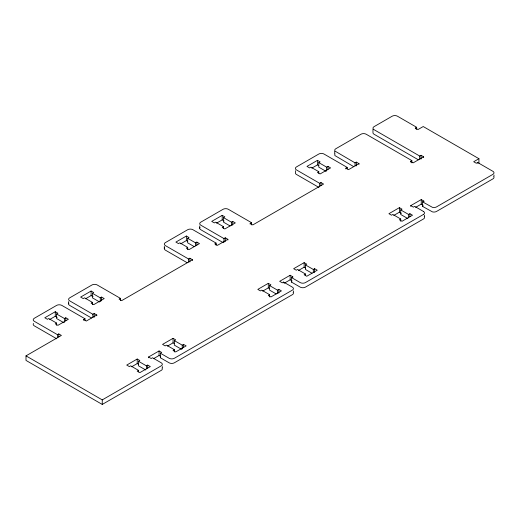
<?xml version="1.0" encoding="UTF-8"?>
<svg xmlns="http://www.w3.org/2000/svg" width="520" height="520" viewBox="0 0 520 520"><rect width="100%" height="100%" fill="white"/><g stroke="black" fill="none" stroke-linecap="round" stroke-linejoin="round"><path stroke-width="0.78" d="M63.798 322.692L56.589 318.526L56.589 313.989L57.902 313.228L55.276 311.714L44.791 317.772L47.411 319.286L48.724 318.526L56.589 323.07L56.589 325.338M99.632 302.003L92.424 297.843L92.424 293.3L93.73 292.546L91.111 291.031L80.62 297.083L83.245 298.597L84.559 297.843L92.424 302.38L92.424 304.655M194.239 246.63L187.681 242.84L187.681 238.303L188.994 237.542L186.375 236.028L175.883 242.086L178.51 243.6L179.816 242.84L187.681 247.383L187.681 249.652M230.067 225.94L223.516 222.157L223.516 217.614L224.828 216.859L222.203 215.345L211.718 221.397L214.338 222.911L215.65 222.157L223.516 226.694L223.516 228.208M325.988 171.321L318.78 167.154L318.78 162.617L320.086 161.857L317.467 160.342L306.982 166.4L309.601 167.915L310.914 167.154L318.78 171.697L318.78 173.212M49.686 319.488L55.276 316.257L57.245 317.395M85.514 298.798L91.111 295.568L93.073 296.706M180.778 243.802L186.375 240.572L187.681 241.326M216.613 223.113L222.203 219.882L224.172 221.019M311.87 168.116L317.467 164.886L318.78 165.64M56.589 323.07L55.276 323.83L57.902 325.338L68.386 319.286L65.767 317.772L64.454 318.526L56.589 313.989M92.424 302.38L91.111 303.141L93.73 304.655L104.221 298.597L101.595 297.083L100.288 297.843L92.424 293.3M187.681 247.383L186.375 248.138L188.994 249.652L199.478 243.6L196.859 242.086L195.546 242.84L187.681 238.303M223.516 226.694L222.203 227.455L224.828 228.969L235.313 222.911L232.694 221.397L231.381 222.157L223.516 217.614M318.78 171.697L317.467 172.452L320.086 173.966L330.577 167.915L327.951 166.4L326.644 167.154L318.78 162.617M84.994 320.294L84.994 318.78L61.834 305.409A3.705 2.139 0 0 0 56.589 305.409L34.301 318.279A3.712 2.139 0 0 0 34.301 321.302L57.46 334.678L58.773 333.918L61.393 335.433L26 355.869L26 360.412L102.252 404.437L161.245 370.376A3.705 2.139 0 0 0 162.026 368.01M83.681 320.294L83.681 319.54L84.994 318.78M120.387 300.619L120.387 298.344L97.227 284.973A3.705 2.139 0 0 0 91.988 284.973L69.7 297.843A3.712 2.139 0 0 0 69.7 300.872L92.859 314.243L94.172 313.482L96.791 314.997L96.791 315.757M120.387 298.344L119.08 299.104L121.7 300.619L192.491 259.747L192.491 260.5M216.086 245.369L216.086 243.094L192.927 229.723A3.705 2.139 0 0 0 187.681 229.723L165.399 242.593A3.712 2.139 0 0 0 165.399 245.615L188.558 258.986L189.865 258.232L192.491 259.747M216.086 243.094L214.773 243.854L217.399 245.369L227.883 239.311L227.883 240.065M251.485 224.933L251.485 222.658L228.326 209.287A3.705 2.139 0 0 0 223.08 209.287L200.792 222.157A3.712 2.139 0 0 0 200.792 225.18L223.951 238.556L225.264 237.796L227.883 239.311M250.172 224.172L250.172 223.418L251.485 222.658M347.178 168.922L347.178 167.408L324.019 154.037A3.705 2.139 0 0 0 318.78 154.037L296.491 166.9A3.712 2.139 0 0 0 296.491 169.93L319.651 183.3L320.964 182.546L323.583 184.061L252.792 224.933L250.172 223.418M345.872 168.922L345.872 168.168L347.178 167.408M411.853 162.864L411.853 160.595L366.191 134.232A3.705 2.139 0 0 0 360.945 134.232L335.822 148.74A3.712 2.145 0 0 0 335.036 151.106L355.05 162.864L356.356 162.11L358.982 163.625L358.982 164.379M415.35 128.81L415.35 128.05L416.663 127.296L416.663 129.565M96.791 314.997L86.301 321.055L83.681 319.54M358.982 163.625L348.491 169.676L345.872 168.168M410.547 162.11L410.547 161.356L411.853 160.595M416.663 127.296L397.436 116.194A3.705 2.139 0 0 0 392.191 116.194L374.056 126.666A3.712 2.139 0 0 0 374.056 129.688L419.718 156.052L421.031 155.298L423.651 156.812L423.651 157.566M423.651 156.812L413.166 162.864L410.547 161.356M478.933 163.248L478.933 158.704L473.688 161.733L476.307 163.248L477.62 162.487L492.915 171.321A3.705 2.139 0 0 1 492.915 174.343L436.547 206.889A3.712 2.145 0 0 1 432.451 207.344L422.559 201.844L422.559 206.388L432.451 211.887A3.712 2.145 0 0 0 436.547 211.432L492.915 178.886A3.705 2.139 0 0 0 493.695 176.52M145.73 369.993L138.522 365.833L138.522 361.29L139.834 360.536L137.209 359.021L126.724 365.079L129.344 366.587L130.656 365.833L138.522 370.376L138.522 371.891M181.565 349.31L174.356 345.144L174.356 340.606L175.669 339.846L173.043 338.332L162.559 344.39L165.178 345.904L166.491 345.144L174.356 349.687L174.356 351.956M276.172 293.93L269.62 290.147L269.62 285.603L270.927 284.85L268.307 283.335L257.816 289.387L260.442 290.901L261.749 290.147L269.62 294.69L269.62 296.959M312.007 273.24L305.448 269.458L305.448 264.921L306.761 264.16L304.142 262.646L293.651 268.704L296.27 270.218L297.583 269.458L305.448 274.001L305.448 275.516M407.921 218.621L400.712 214.461L400.712 209.917L402.025 209.164L399.399 207.649L388.915 213.701L391.534 215.215L392.847 214.461L400.712 218.998L400.712 221.273M131.619 366.795L137.209 363.565L138.522 364.319M148.571 357.76L148.571 357.006L159.062 350.948L161.681 352.463L160.375 353.216L160.375 357.76L169.111 362.804A3.712 2.139 0 0 0 174.356 362.804L292.338 294.69A3.705 2.139 0 0 0 293.124 292.325M167.453 346.106L173.043 342.875L174.356 343.629M262.711 291.103L268.307 287.878L269.62 288.632M292.78 277.531L292.78 276.776L290.154 275.262L279.669 281.314L282.288 282.828L283.601 282.074L292.338 287.118A3.705 2.139 0 0 1 292.338 290.147L174.356 358.267A3.712 2.139 0 0 1 169.111 358.267L160.375 353.216M298.545 270.419L304.142 267.189L305.448 267.943M393.809 215.417L399.399 212.192L401.369 213.323M410.761 206.388L410.761 205.628L421.252 199.576L423.872 201.091L423.872 201.844M424.216 216.639A3.705 2.139 0 0 1 423.436 218.998L305.448 287.118A3.712 2.139 0 0 1 300.203 287.118L291.467 282.074L291.467 277.531L292.78 276.776M422.559 201.844L423.872 201.091M153.465 358.716L159.062 355.491L160.375 356.246M284.258 283.212L290.154 279.806L292.123 280.937M415.656 207.344L421.252 204.113L423.215 205.25M138.522 370.376L137.209 371.131L139.834 372.645L150.319 366.587L147.7 365.079L146.387 365.833L138.522 361.29M160.375 357.76L160.7 357.572M174.356 349.687L173.043 350.441L175.669 351.956L186.154 345.904L183.534 344.39L182.221 345.144L174.356 340.606M269.62 294.69L268.307 295.445L270.927 296.959L281.418 290.901L278.792 289.387L277.485 290.147L269.62 285.603M291.467 282.074L291.792 281.886M305.448 274.001L304.142 274.755L306.761 276.269L317.245 270.218L314.626 268.704L313.313 269.458L305.448 264.921M400.712 218.998L399.399 219.758L402.025 221.273L412.51 215.215L409.89 213.701L408.577 214.461L400.712 209.917M422.559 206.388L422.89 206.2M26 355.869L102.252 399.893L161.245 365.833A3.705 2.139 0 0 0 161.245 362.804L152.503 357.76L151.197 358.514L148.571 357.006M423.436 214.461L305.448 282.581A3.712 2.139 0 0 1 300.203 282.581L291.467 277.531M478.933 158.704L423.215 126.535L417.969 129.565L415.35 128.05M418.314 159.783L374.056 134.232A3.712 2.139 0 0 1 372.97 132.717L372.97 129.311M353.672 166.614L335.036 155.642A3.712 2.145 0 0 1 335.036 153.946M423.436 211.432L414.694 206.388L413.387 207.142L410.761 205.628M318.949 187.441L296.491 174.473A3.712 2.139 0 0 1 295.406 172.958L295.406 170.69M223.249 242.691L200.792 229.723A3.712 2.139 0 0 1 200.011 227.357M187.155 262.717L165.399 250.159A3.712 2.139 0 0 1 164.619 247.793M91.455 317.974L69.7 305.409A3.712 2.139 0 0 1 68.919 303.043M56.758 338.812L34.301 325.845A3.712 2.139 0 0 1 33.52 323.479M494 175.103L494 176.241M477.62 162.487L477.62 163.248M424.522 215.215L424.522 216.353M421.252 199.576L421.252 204.113M421.031 155.298L421.031 159.081M419.718 156.052L419.718 159.081M409.89 213.701L409.89 216.73M408.577 214.461L408.577 217.49M399.399 207.649L399.399 212.192M356.356 162.11L356.356 165.893M355.05 162.864L355.05 165.893M334.737 151.385L334.737 153.66M327.951 166.4L327.951 169.429M326.644 167.154L326.644 170.937M320.964 182.546L320.964 185.575M319.651 183.3L319.651 186.329M317.467 160.342L317.467 164.886M314.626 268.704L314.626 272.486M313.313 269.458L313.313 272.486M304.142 262.646L304.142 267.189M293.43 290.901L293.43 292.038M290.154 275.262L290.154 279.806M283.601 282.074L283.601 282.828M278.792 289.387L278.792 293.176M277.485 290.147L277.485 293.176M268.307 283.335L268.307 287.878M232.694 221.397L232.694 225.18M231.381 222.157L231.381 225.18M225.264 237.796L225.264 241.579M223.951 238.556L223.951 242.339M222.203 215.345L222.203 219.882M199.706 225.94L199.706 228.208M196.859 242.086L196.859 245.115M195.546 242.84L195.546 245.869M189.865 258.232L189.865 262.015M188.558 258.986L188.558 262.015M186.375 236.028L186.375 240.572M183.534 344.39L183.534 347.418M182.221 345.144L182.221 348.933M173.043 338.332L173.043 342.875M164.314 246.376L164.314 248.644M162.331 366.587L162.331 367.725M159.062 350.948L159.062 355.491M147.7 365.079L147.7 368.101M146.387 365.833L146.387 368.862M137.209 359.021L137.209 363.565M102.252 399.893L102.252 404.437M101.595 297.083L101.595 300.872M100.288 297.843L100.288 301.626M94.172 313.482L94.172 317.265M92.859 314.243L92.859 317.265M91.111 291.031L91.111 295.568M68.614 301.626L68.614 303.894M65.767 317.772L65.767 320.801M64.454 318.526L64.454 322.315M58.773 333.918L58.773 336.947M57.46 334.678L57.46 337.701M55.276 311.714L55.276 316.257M423.436 211.432A3.705 2.139 0 0 1 423.436 214.461"/></g></svg>
